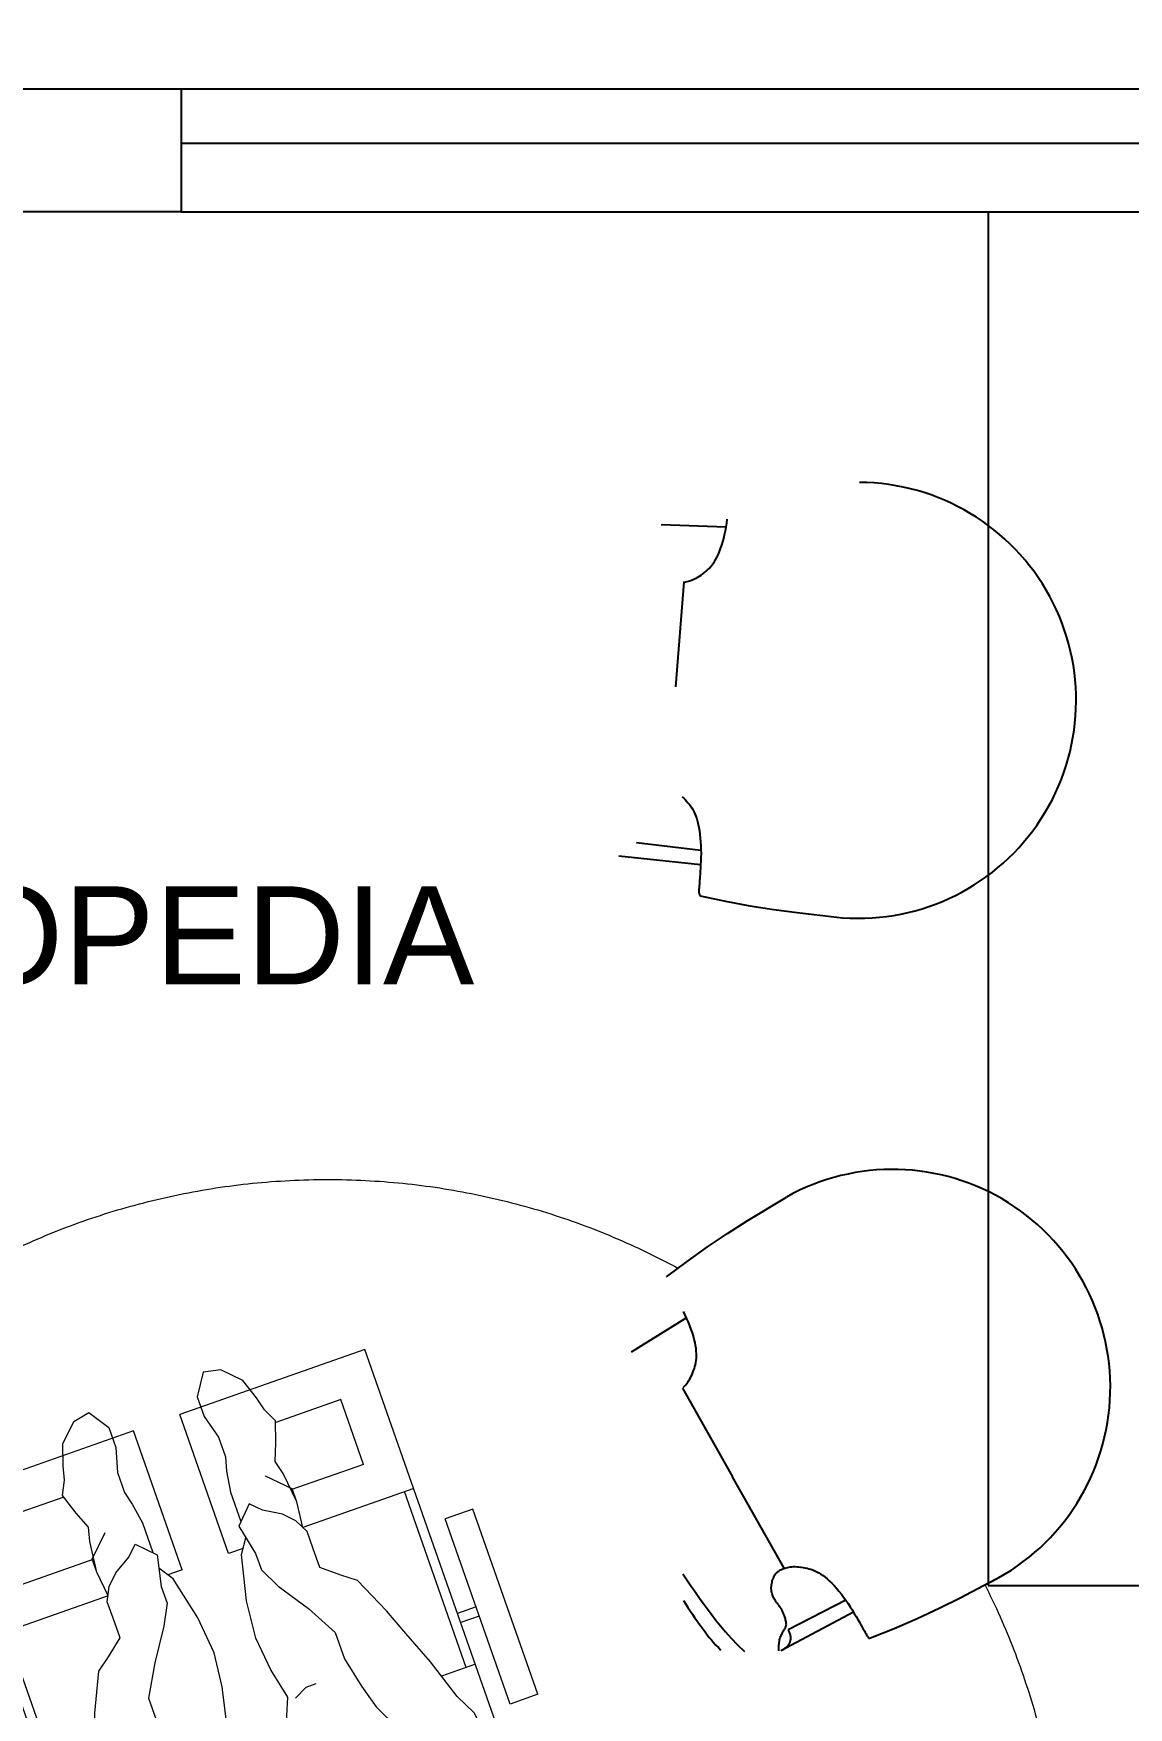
# Model space of a CAD drawing. Extents: x -62916 to 126930, y -44595 to 9525.
# Drawn here: x -16642 to -15526, y -21020 to -19314 of the extents above; entities that cross this region are included whole.
import ezdxf

# ---------------------------------------------------------------- set-up
doc = ezdxf.new("R2010")
doc.units = 0
doc.header["$LTSCALE"] = 1000
doc.header["$MEASUREMENT"] = 0
doc.linetypes.add('TRAZOS2', pattern=[0.375, 0.25, -0.125])
for name, color, linetype in [('ALZADO', 7, 'CONTINUOUS'), ('AREA', 1, 'CONTINUOUS'), ('Mobiliario', 8, 'CONTINUOUS'), ('MURO', 2, 'CONTINUOUS')]:
    doc.layers.add(name, color=color, linetype=linetype)
doc.layers.add('CONCEP 2D', color=7, linetype='CONTINUOUS', lineweight=15)
doc.styles.add('STYLE1', font='Arial.ttf', dxfattribs={"width": 0.75})

# ---------------------------------------------------------------- blocks, each defined once
blk = doc.blocks.new('A$C7E0B66F5')
at = {"layer": 'CONCEP 2D'}
for p, q in [((0.7879, 1.3267), (0.5992, 1.2604)), ((0.9283, 0.9271), (0.7879, 1.3267)), ((0.7635, 1.2757), (0.697, 1.2524)), ((0.7867, 1.2097), (0.7635, 1.2757)), ((0.649, 1.1189), (0.5992, 1.2604)), ((0.5521, 1.2439), (0.3634, 1.1776)), ((0.6018, 1.1023), (0.5521, 1.2439)), ((0.7867, 1.2097), (0.7126, 1.1837)), ((0.5038, 0.778), (0.3634, 1.1776)), ((0.8377, 1.1852), (0.7246, 1.1455)), ((0.8912, 1.0026), (0.8282, 1.1819)), ((0.4809, 1.1764), (0.4144, 1.1531)), ((0.6701, 1.1694), (0.6594, 1.1468)), ((0.6837, 1.163), (0.6701, 1.1694)), ((0.704, 1.1589), (0.6837, 1.163)), ((0.8981, 1.1641), (0.8698, 1.1541)), ((0.9644, 0.9754), (0.8981, 1.1641)), ((0.4376, 1.087), (0.4144, 1.1531)), ((0.6594, 1.1468), (0.6765, 1.119)), ((0.7177, 1.1523), (0.704, 1.1589)), ((0.7291, 1.1412), (0.7177, 1.1523)), ((0.9361, 0.9654), (0.8698, 1.1541)), ((0.5472, 1.115), (0.5537, 1.1285)), ((0.5537, 1.1285), (0.5762, 1.1176)), ((0.6621, 1.1177), (0.6666, 1.135)), ((0.735, 1.1245), (0.7291, 1.1412)), ((0.5117, 1.1131), (0.4376, 1.087)), ((0.5339, 1.0991), (0.5472, 1.115)), ((0.5762, 1.1176), (0.5803, 1.0852)), ((0.6638, 1.1241), (0.649, 1.1189)), ((0.6673, 1.0706), (0.6621, 1.1177)), ((0.6765, 1.119), (0.6824, 1.1022)), ((0.742, 1.1045), (0.735, 1.1245)), ((0.5273, 1.0854), (0.5339, 1.0991)), ((0.5924, 1.0932), (0.5779, 1.1038)), ((0.6018, 1.1023), (0.587, 1.0971)), ((0.6177, 1.0532), (0.5924, 1.0932)), ((0.6824, 1.1022), (0.6995, 1.0857)), ((0.7634, 1.0968), (0.742, 1.1045)), ((0.7803, 1.0915), (0.7634, 1.0968)), ((0.5261, 1.0757), (0.4131, 1.036)), ((0.5253, 1.0696), (0.5273, 1.0854)), ((0.5803, 1.0852), (0.5862, 1.0684)), ((0.6995, 1.0857), (0.7303, 1.0627)), ((0.8101, 1.0605), (0.7803, 1.0915)), ((0.5312, 1.0529), (0.5253, 1.0696)), ((0.5862, 1.0684), (0.5831, 1.0448)), ((0.6769, 1.0325), (0.6673, 1.0706)), ((0.7303, 1.0627), (0.7577, 1.0384)), ((0.8296, 1.0373), (0.8101, 1.0605)), ((0.9013, 1.0645), (0.8824, 1.0579)), ((0.5383, 1.0329), (0.5312, 1.0529)), ((0.5831, 1.0448), (0.5736, 1.0076)), ((0.6341, 1.0175), (0.6177, 1.0532)), ((0.9046, 1.055), (0.8857, 1.0484)), ((0.4855, 0.8601), (0.4225, 1.0394)), ((0.5264, 1.0135), (0.5383, 1.0329)), ((0.692, 1.0003), (0.6769, 1.0325)), ((0.7577, 1.0384), (0.7671, 1.0115)), ((0.8548, 1.0085), (0.8296, 1.0373)), ((0.5165, 0.9988), (0.5264, 1.0135)), ((0.5736, 1.0076), (0.5673, 0.9716)), ((0.6424, 0.9829), (0.6341, 1.0175)), ((0.7671, 1.0115), (0.7844, 0.9837)), ((0.8684, 0.9907), (0.8548, 1.0085)), ((0.4075, 0.9917), (0.3792, 0.9817)), ((0.4738, 0.803), (0.4075, 0.9917)), ((0.5126, 0.956), (0.5165, 0.9988)), ((0.7093, 0.9724), (0.692, 1.0003)), ((0.9006, 1.006), (0.866, 0.9938)), ((0.8822, 0.973), (0.8684, 0.9907)), ((0.4455, 0.793), (0.3792, 0.9817)), ((0.6464, 0.9502), (0.6424, 0.9829)), ((0.7172, 0.9715), (0.7281, 0.9828)), ((0.7281, 0.9828), (0.7382, 0.9863)), ((0.7844, 0.9837), (0.7994, 0.9627)), ((0.8993, 0.9564), (0.8822, 0.973)), ((0.9644, 0.9754), (0.9361, 0.9654)), ((0.512, 0.9257), (0.5126, 0.956)), ((0.5673, 0.9716), (0.5768, 0.9446)), ((0.7085, 0.9534), (0.7093, 0.9724)), ((0.7994, 0.9627), (0.822, 0.9406)), ((0.9109, 0.9341), (0.8993, 0.9564)), ((0.5768, 0.9446), (0.5807, 0.9121)), ((0.6252, 0.9466), (0.6151, 0.9431)), ((0.6408, 0.9446), (0.6252, 0.9466)), ((0.6589, 0.936), (0.6464, 0.9502)), ((0.7091, 0.9387), (0.6676, 0.9241)), ((0.7102, 0.9163), (0.7085, 0.9534)), ((0.8291, 0.9204), (0.822, 0.9406)), ((0.822, 0.9406), (0.8358, 0.9228)), ((0.5103, 0.8874), (0.512, 0.9257)), ((0.6808, 0.906), (0.6589, 0.936)), ((0.8358, 0.9228), (0.8518, 0.9096)), ((0.92, 0.9297), (0.9109, 0.9341)), ((0.937, 0.9245), (0.92, 0.9297)), ((0.9464, 0.8977), (0.937, 0.9245)), ((0.981, 0.9282), (0.9527, 0.9182)), ((1.1799, 0.3621), (0.981, 0.9282)), ((0.4579, 0.9087), (0.439, 0.902)), ((0.5807, 0.9121), (0.5822, 0.8864)), ((0.6926, 0.8725), (0.6808, 0.906)), ((0.7219, 0.8828), (0.7102, 0.9163)), ((0.8533, 0.8837), (0.8291, 0.9204)), ((0.8518, 0.9096), (0.8737, 0.8796)), ((1.1516, 0.3522), (0.9527, 0.9182)), ((0.4612, 0.8992), (0.4423, 0.8926)), ((0.5108, 0.8651), (0.5103, 0.8874)), ((0.9597, 0.8383), (0.9464, 0.8977)), ((1.0353, 0.8943), (1.0258, 0.891)), ((1.1916, 0.4192), (1.0258, 0.891)), ((1.201, 0.4226), (1.0353, 0.8943)), ((0.5822, 0.8864), (0.5783, 0.855)), ((0.6998, 0.8411), (0.6926, 0.8725)), ((0.7359, 0.8538), (0.7219, 0.8828)), ((0.8639, 0.8535), (0.8533, 0.8837)), ((0.8737, 0.8796), (0.8704, 0.8672)), ((0.5107, 0.8689), (0.4761, 0.8568)), ((0.5112, 0.8426), (0.5108, 0.8651)), ((0.5854, 0.8348), (0.5783, 0.855)), ((0.5783, 0.855), (0.5787, 0.8324)), ((0.7463, 0.8348), (0.7359, 0.8538)), ((0.8769, 0.831), (0.8639, 0.8535)), ((0.8704, 0.8672), (0.8742, 0.8459)), ((0.5082, 0.8189), (0.5112, 0.8426)), ((0.7035, 0.8198), (0.6998, 0.8411)), ((0.8742, 0.8459), (0.8827, 0.8)), ((0.9672, 0.7846), (0.9597, 0.8383)), ((1.1161, 0.3927), (0.9598, 0.8377)), ((0.513, 0.7943), (0.5082, 0.8189)), ((0.5787, 0.8324), (0.5745, 0.8121)), ((0.5895, 0.791), (0.5854, 0.8348)), ((0.7141, 0.7897), (0.7035, 0.8198)), ((0.7569, 0.8047), (0.7463, 0.8348)), ((0.4738, 0.803), (0.4455, 0.793)), ((0.5745, 0.8121), (0.5762, 0.7751)), ((0.7343, 0.8006), (0.7569, 0.8047)), ((0.4987, 0.7705), (0.5087, 0.7852)), ((0.5087, 0.7852), (0.513, 0.7943)), ((0.6001, 0.7608), (0.5895, 0.791)), ((0.7343, 0.8006), (0.7141, 0.7897)), ((0.8827, 0.8), (0.8924, 0.7619)), ((0.5081, 0.7437), (0.4987, 0.7705)), ((0.5762, 0.7751), (0.5864, 0.7674)), ((0.9859, 0.7421), (0.9672, 0.7846)), ((0.4904, 0.7558), (0.4621, 0.7459)), ((0.6893, 0.1897), (0.4904, 0.7558)), ((0.5864, 0.7674), (0.5969, 0.7485)), ((0.604, 0.7351), (0.6001, 0.7608)), ((0.8924, 0.7619), (0.8982, 0.7451)), ((0.661, 0.1798), (0.4621, 0.7459)), ((0.5349, 0.689), (0.5081, 0.7437)), ((0.5969, 0.7485), (0.6189, 0.7073)), ((0.8982, 0.7451), (0.9053, 0.7251)), ((1.0043, 0.711), (0.9859, 0.7421)), ((0.8784, 0.7269), (0.8672, 0.7268)), ((0.8941, 0.7248), (0.8784, 0.7269)), ((0.9053, 0.7251), (0.8941, 0.7248)), ((0.6189, 0.7073), (0.6352, 0.6716)), ((1.0027, 0.6728), (1.0043, 0.711)), ((0.4503, 0.6887), (0.4409, 0.6854)), ((0.6067, 0.2137), (0.4409, 0.6854)), ((0.6161, 0.217), (0.4503, 0.6887)), ((0.5626, 0.6424), (0.5349, 0.689)), ((0.6916, 0.2435), (0.5352, 0.6885)), ((0.6352, 0.6716), (0.6411, 0.6548)), ((0.9865, 0.6444), (1.0027, 0.6728)), ((1.1448, 0.6731), (1.1165, 0.6631)), ((1.1481, 0.6636), (1.1448, 0.6731)), ((0.6411, 0.6548), (0.6481, 0.6348)), ((0.6571, 0.6416), (0.668, 0.653)), ((0.668, 0.653), (0.6769, 0.6599)), ((1.1071, 0.6598), (1.0788, 0.6499)), ((1.1104, 0.6504), (1.0821, 0.6404)), ((1.1481, 0.6636), (1.1198, 0.6537)), ((0.5746, 0.5975), (0.5626, 0.6424)), ((0.6481, 0.6348), (0.6571, 0.6416)), ((0.8039, 0.6328), (0.785, 0.6262)), ((0.9677, 0.6228), (0.9865, 0.6444)), ((1.0505, 0.6399), (1.0316, 0.6333)), ((0.8327, 0.6111), (0.8294, 0.6205)), ((1.0332, 0.6286), (0.9116, 0.5858)), ((0.9477, 0.6044), (0.9677, 0.6228)), ((1.0538, 0.6305), (1.0349, 0.6239)), ((0.5797, 0.5618), (0.5746, 0.5975)), ((0.7761, 0.5912), (0.7728, 0.6007)), ((0.8959, 0.6121), (0.8582, 0.5989)), ((0.9116, 0.5858), (0.9477, 0.6044)), ((1.0498, 0.5814), (0.9171, 0.5348)), ((0.7638, 0.5657), (0.7261, 0.5525)), ((1.057, 0.5309), (1.0404, 0.5781)), ((0.6048, 0.533), (0.5797, 0.5618)), ((0.6353, 0.521), (0.6048, 0.533)), ((1.0664, 0.5342), (1.0475, 0.5276)), ((0.7303, 0.5221), (0.6087, 0.4794)), ((0.6635, 0.5159), (0.6353, 0.521)), ((0.6906, 0.514), (0.6635, 0.5159)), ((0.7303, 0.5221), (0.6906, 0.514)), ((1.0973, 0.3861), (1.0475, 0.5276)), ((0.607, 0.4841), (0.5882, 0.4775)), ((0.758, 0.4789), (0.6253, 0.4322)), ((0.5599, 0.4675), (0.5316, 0.4576)), ((0.6103, 0.4747), (0.5915, 0.4681)), ((0.5221, 0.4543), (0.4938, 0.4443)), ((0.4971, 0.4349), (0.4938, 0.4443)), ((0.5254, 0.4449), (0.4971, 0.4349)), ((0.5632, 0.4581), (0.5349, 0.4482)), ((0.6513, 0.3884), (0.6347, 0.4355)), ((1.201, 0.4226), (1.1916, 0.4192)), ((1.1161, 0.3927), (1.0973, 0.3861)), ((0.6607, 0.3917), (0.6418, 0.3851)), ((0.7104, 0.2502), (0.6607, 0.3917)), ((1.1799, 0.3621), (1.1516, 0.3522)), ((0.7104, 0.2502), (0.6916, 0.2435)), ((0.6161, 0.217), (0.6067, 0.2137)), ((0.6893, 0.1897), (0.661, 0.1798))]:
    blk.add_line(p, q, dxfattribs=at)
for points in [[(0.7185, 1.1714), (0.7045, 1.2004), (0.6965, 1.2126), (0.6973, 1.2317), (0.6969, 1.2542), (0.6855, 1.2652), (0.6774, 1.2774), (0.6636, 1.2952), (0.641, 1.3061), (0.623, 1.3036), (0.6168, 1.2787), (0.6239, 1.2586), (0.6386, 1.2375), (0.6457, 1.2174), (0.647, 1.2028), (0.6509, 1.1815), (0.6615, 1.1514)], [(0.5147, 1.0998), (0.5075, 1.1311), (0.5062, 1.1457), (0.4935, 1.1601), (0.4797, 1.1779), (0.4818, 1.1936), (0.4804, 1.2082), (0.4801, 1.2307), (0.491, 1.2534), (0.5066, 1.2627), (0.5269, 1.2472), (0.534, 1.227), (0.5357, 1.2013), (0.5428, 1.1812), (0.5508, 1.169), (0.5611, 1.15), (0.5717, 1.1198)], [(0.7246, 1.1455), (0.7185, 1.1714), (0.7138, 1.1848), (0.6865, 1.1978)], [(0.5261, 1.0757), (0.5147, 1.0998), (0.51, 1.1132), (0.5231, 1.1404)]]:
    blk.add_lwpolyline(points, dxfattribs=at)
at = {"layer": 'CONCEP 2D', "linetype": 'TRAZOS2', "ltscale": 250}
blk.add_circle((0.75, 0.75), 0.75, dxfattribs=at)
at = {"layer": 'CONCEP 2D'}
for centre, radius, start, end in [((0.811, 0.5823), 0.07, 19.36, 199.36), ((0.8105, 0.6139), 0.02, 19.36, 109.36), ((0.7916, 0.6073), 0.02, 109.36, 199.36), ((0.8222, 0.5504), 0.0962, 178.7503, 39.9697), ((0.8516, 0.6177), 0.02, 199.36, 289.36), ((0.7572, 0.5846), 0.02, 289.36, 19.36)]:
    blk.add_arc(centre, radius, start, end, dxfattribs=at)

msp = doc.modelspace()

# ---------------------------------------------------------------- linework, layer by layer
at = {"layer": 'ALZADO', "ltscale": 0.5}
for p, q in [((-16491.7, -19425.4), (-13376.7, -19425.4)), ((-16491.7, -19495.4), (-13446.7, -19495.4))]:
    msp.add_line(p, q, dxfattribs=at)
at = {"layer": 'MURO', "ltscale": 0.5}
for p, q in [((-16491.7, -19370.4), (-16491.7, -19495.4)), ((-16491.7, -19495.4), (-17906.7, -19495.4))]:
    msp.add_line(p, q, dxfattribs=at)
msp.add_lwpolyline([(-13376.7, -18000.4), (-13376.7, -19370.4), (-16656.7, -19370.4), (-16656.7, -17020.4), (-21226.7, -17020.4)], dxfattribs=at)

# ---------------------------------------------------------------- block references
at = {"layer": 'CONCEP 2D', "xscale": 1000, "yscale": 1000, "zscale": 1000}
msp.add_blockref('A$C7E0B66F5', (-17092.4, -21981.6), dxfattribs=at)

# ---------------------------------------------------------------- texts
at = {"layer": 'AREA', "color": 3, "style": 'STYLE1'}
msp.add_text('ORTOPEDIA', height=100, dxfattribs=at).set_placement((-17015.5, -20282.8))

# ---------------------------------------------------------------- wipeouts: each hides what was drawn before it
at = {"ltscale": 0.5}
msp.add_wipeout([(-15931.2, -19771.7), (-15932.9, -19789.1), (-15934.2, -19802.4), (-15976, -19800.2), (-16020.2, -19798.3), (-16023.9, -19790.7), (-16027.2, -19786.2), (-16029, -19784.5), (-16032.1, -19783), (-16034.1, -19782.4), (-16036.5, -19782.1), (-16039.5, -19781.9), (-16041.9, -19782.1), (-16045.2, -19782.9), (-16048, -19784.2), (-16050.7, -19786.1), (-16052.7, -19787.9), (-16056.7, -19792.3), (-16061, -19798.9), (-16064.7, -19804.9), (-16069, -19813.9), (-16072.4, -19822.8), (-16074.7, -19829.2), (-16077.2, -19837.5), (-16079.1, -19844.4), (-16080.4, -19851.6), (-16083.9, -19869.6), (-16087.3, -19891.8), (-16092.6, -19930.8), (-16097, -19973.7), (-16098.7, -20016.3), (-16099.6, -20065), (-16098.2, -20100.9), (-16093.8, -20124.7), (-16091.6, -20133.2), (-16085.9, -20149.4), (-16081.1, -20155.4), (-16076.5, -20159.8), (-16069.6, -20163.6), (-16065.3, -20163.6), (-16059.9, -20163.1), (-16055.1, -20160.5), (-16051.1, -20156.2), (-16048.7, -20151.9), (-15962.1, -20160.8), (-15963.1, -20176.1), (-15963.8, -20186.5), (-15963.8, -20189.6), (-15963.6, -20190.5), (-15963.3, -20191.2), (-15962.6, -20192.6), (-15911.8, -20202.7), (-15887.4, -20206.5), (-15840.6, -20212.2), (-15817.4, -20214.8), (-15794.2, -20215.2), (-15770.8, -20213.4), (-15755.5, -20210.6), (-15730.2, -20204), (-15714.5, -20197.5), (-15698.2, -20190.4), (-15676.8, -20177), (-15657.2, -20162.7), (-15639.4, -20145.1), (-15625.1, -20128.2), (-15611.3, -20108.1), (-15600.7, -20088.9), (-15592.4, -20069.6), (-15586.3, -20049.2), (-15582.1, -20029.2), (-15579.5, -20008.2), (-15578.9, -19985.2), (-15582, -19963.1), (-15585.5, -19938.4), (-15593.7, -19915.8), (-15602.5, -19893.7), (-15615, -19872.5), (-15627.2, -19855.7), (-15641.3, -19838.8), (-15663.3, -19818.9), (-15681.2, -19805.9), (-15701.6, -19794.3), (-15722.5, -19785.9), (-15744.2, -19778.6), (-15762.6, -19774.5), (-15783.6, -19772.2), (-15822.8, -19769.7), (-15862.4, -19768.8), (-15896.9, -19769.6), (-15929.6, -19771.3), (-15930.1, -19771.3), (-15930.7, -19771.5), (-15930.9, -19771.7)], dxfattribs=at).dxf.layer = 'Mobiliario'

# ---------------------------------------------------------------- next in the draw order: linework, layer by layer
at = {"layer": 'Mobiliario', "ltscale": 0.5}
for p, q in [((-15936.1, -19816.9), (-16002.2, -19814.3)), ((-15937.6, -19824.5), (-15936.8, -19820.6)), ((-15936.8, -19820.6), (-15936.1, -19816.7)), ((-15936.1, -19816.7), (-15935.5, -19812.7)), ((-15935.5, -19812.7), (-15934.9, -19808.7)), ((-15942.8, -19841.5), (-15941.7, -19838.4)), ((-15941.7, -19838.4), (-15940.6, -19835.2)), ((-15940.6, -19835.2), (-15939.5, -19831.8)), ((-15939.5, -19831.8), (-15938.5, -19828.2)), ((-15938.5, -19828.2), (-15937.6, -19824.5)), ((-15953.5, -19858.9), (-15952, -19857.3)), ((-15952, -19857.3), (-15950.6, -19855.6)), ((-15950.6, -19855.6), (-15949.2, -19853.7)), ((-15949.2, -19853.7), (-15947.9, -19851.7)), ((-15947.9, -19851.7), (-15946.6, -19849.5)), ((-15946.6, -19849.5), (-15945.3, -19847)), ((-15945.3, -19847), (-15944, -19844.4)), ((-15944, -19844.4), (-15942.8, -19841.5)), ((-15979.3, -19872.8), (-15987.8, -19979.6)), ((-15979.8, -19872.8), (-15978.5, -19872.7)), ((-15978.5, -19872.7), (-15977.2, -19872.5)), ((-15977.2, -19872.5), (-15975.9, -19872.2)), ((-15975.9, -19872.2), (-15974.5, -19871.9)), ((-15974.5, -19871.9), (-15973, -19871.5)), ((-15973, -19871.5), (-15971.5, -19870.9)), ((-15971.5, -19870.9), (-15970, -19870.3)), ((-15970, -19870.3), (-15968.4, -19869.6)), ((-15968.4, -19869.6), (-15966.7, -19868.7)), ((-15966.7, -19868.7), (-15965, -19867.8)), ((-15965, -19867.8), (-15963.3, -19866.7)), ((-15963.3, -19866.7), (-15961.6, -19865.6)), ((-15961.6, -19865.6), (-15959.9, -19864.4)), ((-15959.9, -19864.4), (-15958.2, -19863.1)), ((-15958.2, -19863.1), (-15956.6, -19861.8)), ((-15956.6, -19861.8), (-15955, -19860.4)), ((-15955, -19860.4), (-15953.5, -19858.9)), ((-15980.9, -20091.6), (-15979.3, -20093)), ((-15979.3, -20093), (-15977.9, -20094.5)), ((-15977.9, -20094.5), (-15976.4, -20096)), ((-15976.4, -20096), (-15975, -20097.6)), ((-15975, -20097.6), (-15973.7, -20099.2)), ((-15973.7, -20099.2), (-15972.4, -20100.9)), ((-15972.4, -20100.9), (-15971.2, -20102.7)), ((-15971.2, -20102.7), (-15970, -20104.6)), ((-15970, -20104.6), (-15969, -20106.7)), ((-15969, -20106.7), (-15967.9, -20108.9)), ((-15967.9, -20108.9), (-15967, -20111.3)), ((-15967, -20111.3), (-15966.1, -20113.9)), ((-15966.1, -20113.9), (-15965.3, -20116.7)), ((-15965.3, -20116.7), (-15964.6, -20119.7)), ((-15964.6, -20119.7), (-15963.9, -20122.9)), ((-15963.9, -20122.9), (-15963.3, -20126.3)), ((-15963.3, -20126.3), (-15962.8, -20129.9)), ((-15962.8, -20129.9), (-15962.4, -20133.6)), ((-15961.8, -20146.3), (-16027.6, -20138.5)), ((-15962.4, -20133.6), (-15962.1, -20137.4)), ((-15962.1, -20137.4), (-15961.9, -20141.3)), ((-15961.9, -20141.3), (-15961.8, -20145.3)), ((-15961.8, -20145.3), (-15961.7, -20149.3)), ((-15962.1, -20160.8), (-16045.6, -20152.2)), ((-15962.3, -20164.4), (-15962.5, -20167.7)), ((-15962.1, -20160.9), (-15962.3, -20164.4)), ((-15961.9, -20157.2), (-15962.1, -20160.9)), ((-15961.8, -20153.3), (-15961.9, -20157.2)), ((-15961.7, -20149.3), (-15961.8, -20153.3)), ((-15963.4, -20181.1), (-15963.5, -20182.1)), ((-15963.3, -20178.6), (-15963.4, -20179.9)), ((-15963.4, -20179.9), (-15963.4, -20181.1)), ((-15963.1, -20177), (-15963.3, -20178.6)), ((-15963, -20175.2), (-15963.1, -20177)), ((-15962.9, -20173.1), (-15963, -20175.2)), ((-15962.7, -20170.6), (-15962.9, -20173.1)), ((-15962.5, -20167.7), (-15962.7, -20170.6)), ((-15963.8, -20186.8), (-15963.9, -20187.4)), ((-15963.9, -20187.4), (-15963.9, -20188)), ((-15963.9, -20188), (-15963.9, -20188.6)), ((-15963.9, -20188.6), (-15963.8, -20189.1)), ((-15963.7, -20184.7), (-15963.8, -20185.4)), ((-15963.8, -20185.4), (-15963.8, -20186.1)), ((-15963.8, -20186.1), (-15963.8, -20186.8)), ((-15963.8, -20189.1), (-15963.8, -20189.6)), ((-15963.8, -20189.6), (-15963.7, -20190.1)), ((-15963.6, -20183), (-15963.7, -20183.9)), ((-15963.7, -20183.9), (-15963.7, -20184.7)), ((-15963.7, -20190.1), (-15963.6, -20190.5)), ((-15963.5, -20182.1), (-15963.6, -20183)), ((-15963.6, -20190.5), (-15963.4, -20191)), ((-15963.4, -20191), (-15963.2, -20191.5)), ((-15963.2, -20191.5), (-15962.9, -20192.1)), ((-15962.9, -20192.1), (-15962.6, -20192.6)), ((-15962.6, -20192.6), (-15936.9, -20198.1)), ((-15936.9, -20198.1), (-15911.8, -20202.7)), ((-15911.8, -20202.7), (-15887.4, -20206.5)), ((-15887.4, -20206.5), (-15863.8, -20209.6)), ((-15863.8, -20209.6), (-15817.4, -20214.8))]:
    msp.add_line(p, q, dxfattribs=at)
msp.add_arc((-15801.3, -19993.3), 222.1, 265.8366, 89.7274, dxfattribs=at)

# ---------------------------------------------------------------- next in the draw order: wipeouts: each hides what was drawn before it
at = {"ltscale": 0.5}
msp.add_wipeout([(-15790.5, -20949.1), (-15799.4, -20934.1), (-15806.2, -20922.5), (-15843.2, -20942.3), (-15882.4, -20962.6), (-15882.5, -20971.1), (-15883.6, -20976.6), (-15884.6, -20978.9), (-15886.8, -20981.5), (-15888.4, -20982.9), (-15890.3, -20984.2), (-15893, -20985.6), (-15895.2, -20986.5), (-15898.5, -20987.1), (-15901.6, -20987.1), (-15904.9, -20986.6), (-15907.5, -20985.8), (-15913, -20983.5), (-15919.7, -20979.4), (-15925.5, -20975.5), (-15933.3, -20969.1), (-15940.1, -20962.5), (-15944.9, -20957.7), (-15950.7, -20951.2), (-15955.3, -20945.8), (-15959.5, -20939.8), (-15970.2, -20925), (-15982.7, -20906.3), (-16004, -20873.1), (-16026.1, -20836.2), (-16045.7, -20798.3), (-16067.1, -20754.5), (-16081, -20721.3), (-16087.1, -20697.9), (-16088.6, -20689.3), (-16090.4, -20672.2), (-16088.6, -20664.7), (-16086.2, -20658.8), (-16081.5, -20652.4), (-16077.7, -20650.6), (-16072.6, -20648.8), (-16067.1, -20649.1), (-16061.7, -20651.4), (-16057.6, -20654.2), (-15983, -20609.5), (-15990.3, -20596.1), (-15995.4, -20587), (-15996.7, -20584.2), (-15996.9, -20583.2), (-15997, -20582.5), (-15996.9, -20580.9), (-15955.1, -20550.3), (-15934.6, -20536.6), (-15894.6, -20511.6), (-15874.7, -20499.5), (-15853.8, -20489.2), (-15831.9, -20481), (-15816.8, -20477.1), (-15791, -20472.4), (-15774.1, -20471.7), (-15756.3, -20471.2), (-15731.2, -20474.3), (-15707.4, -20479), (-15683.9, -20487.4), (-15663.8, -20496.6), (-15642.8, -20509.1), (-15625.1, -20522), (-15609.4, -20536), (-15595.2, -20551.9), (-15583, -20568.2), (-15571.7, -20586.2), (-15561.5, -20606.7), (-15554.9, -20628.1), (-15547.6, -20652), (-15545.5, -20675.9), (-15544.2, -20699.6), (-15546.5, -20724.2), (-15550.5, -20744.5), (-15556.1, -20765.8), (-15567.6, -20793.1), (-15578.4, -20812.5), (-15591.9, -20831.6), (-15607.3, -20848.1), (-15623.9, -20863.9), (-15638.9, -20875.3), (-15657, -20886.3), (-15691.4, -20905.1), (-15726.9, -20922.7), (-15758.5, -20936.5), (-15788.9, -20948.8), (-15789.4, -20949), (-15789.9, -20949.1), (-15790.3, -20949.1)], dxfattribs=at).dxf.layer = 'Mobiliario'

# ---------------------------------------------------------------- next in the draw order: linework, layer by layer
at = {"layer": 'Mobiliario', "ltscale": 0.5}
for p, q in [((-15668.8, -19495.4), (-15668.8, -20895.4)), ((-15668.8, -19495.4), (-15668.8, -20895.4)), ((-15914.5, -20523.7), (-15874.7, -20499.5)), ((-15955.1, -20550.3), (-15934.6, -20536.6)), ((-15934.6, -20536.6), (-15914.5, -20523.7)), ((-15975.9, -20565.1), (-15955.1, -20550.3)), ((-15996.9, -20580.9), (-15975.9, -20565.1)), ((-15976.5, -20622.6), (-16032.8, -20657.5)), ((-15977.8, -20619.8), (-15979.5, -20616.2)), ((-15976.1, -20623.5), (-15977.8, -20619.8)), ((-15974.5, -20627.1), (-15976.1, -20623.5)), ((-15973, -20630.8), (-15974.5, -20627.1)), ((-15971.7, -20634.4), (-15973, -20630.8)), ((-15970.5, -20637.9), (-15971.7, -20634.4)), ((-15969.5, -20641.3), (-15970.5, -20637.9)), ((-15968.6, -20644.6), (-15969.5, -20641.3)), ((-15967.8, -20647.8), (-15968.6, -20644.6)), ((-15967.2, -20650.9), (-15967.8, -20647.8)), ((-15966.8, -20653.8), (-15967.2, -20650.9)), ((-15966.5, -20656.5), (-15966.8, -20653.8)), ((-15966.3, -20659.1), (-15966.5, -20656.5)), ((-15966.3, -20661.5), (-15966.3, -20659.1)), ((-15969.2, -20676.3), (-15968.5, -20674.3)), ((-15968.5, -20674.3), (-15967.9, -20672.3)), ((-15967.9, -20672.3), (-15967.4, -20670.3)), ((-15967.4, -20670.3), (-15967, -20668.2)), ((-15967, -20668.2), (-15966.6, -20666)), ((-15966.6, -20666), (-15966.4, -20663.8)), ((-15966.4, -20663.8), (-15966.3, -20661.5)), ((-15980, -20693.6), (-15979, -20692.7)), ((-15979, -20692.7), (-15978.1, -20691.7)), ((-15978.1, -20691.7), (-15977.1, -20690.7)), ((-15977.1, -20690.7), (-15976.2, -20689.5)), ((-15976.2, -20689.5), (-15975.2, -20688.2)), ((-15975.2, -20688.2), (-15974.3, -20686.8)), ((-15974.3, -20686.8), (-15973.4, -20685.3)), ((-15973.4, -20685.3), (-15972.4, -20683.7)), ((-15972.4, -20683.7), (-15971.6, -20682)), ((-15971.6, -20682), (-15970.7, -20680.2)), ((-15970.7, -20680.2), (-15969.9, -20678.3)), ((-15969.9, -20678.3), (-15969.2, -20676.3)), ((-15980.6, -20694.1), (-15929.7, -20784.6)), ((-15876.8, -20877.8), (-15929.7, -20784.6)), ((-15883.4, -20881.2), (-15882.5, -20880.6)), ((-15882.5, -20880.6), (-15881.6, -20880)), ((-15881.6, -20880), (-15880.6, -20879.4)), ((-15880.6, -20879.4), (-15879.5, -20878.9)), ((-15879.5, -20878.9), (-15878.4, -20878.4)), ((-15878.4, -20878.4), (-15877.3, -20878)), ((-15877.3, -20878), (-15876.1, -20877.6)), ((-15876.1, -20877.6), (-15874.8, -20877.2)), ((-15874.8, -20877.2), (-15873.5, -20876.9)), ((-15873.5, -20876.9), (-15872.1, -20876.6)), ((-15872.1, -20876.6), (-15870.6, -20876.4)), ((-15870.6, -20876.4), (-15869, -20876.2)), ((-15869, -20876.2), (-15867.3, -20876.1)), ((-15867.3, -20876.1), (-15865.6, -20876.1)), ((-15865.6, -20876.1), (-15863.7, -20876.2)), ((-15863.7, -20876.2), (-15861.8, -20876.3)), ((-15861.8, -20876.3), (-15859.8, -20876.6)), ((-15859.8, -20876.6), (-15857.7, -20876.9)), ((-15857.7, -20876.9), (-15855.7, -20877.2)), ((-15855.7, -20877.2), (-15853.6, -20877.7)), ((-15853.6, -20877.7), (-15851.6, -20878.2)), ((-15851.6, -20878.2), (-15849.6, -20878.8)), ((-15849.6, -20878.8), (-15847.6, -20879.5)), ((-15847.6, -20879.5), (-15845.6, -20880.3)), ((-15845.6, -20880.3), (-15843.5, -20881.3)), ((-15980.1, -20883.5), (-15976.7, -20888.6)), ((-15976.7, -20888.6), (-15973.4, -20893.5)), ((-15973.4, -20893.5), (-15970, -20898.4)), ((-15890, -20897.3), (-15889.9, -20895.9)), ((-15890, -20898.7), (-15890, -20897.3)), ((-15889.9, -20895.9), (-15889.7, -20894.6)), ((-15889.7, -20894.6), (-15889.6, -20893.2)), ((-15889.6, -20893.2), (-15889.3, -20891.8)), ((-15889.3, -20891.8), (-15889, -20890.5)), ((-15889, -20890.5), (-15888.6, -20889.2)), ((-15888.6, -20889.2), (-15888.1, -20888)), ((-15888.1, -20888), (-15887.6, -20886.8)), ((-15887.6, -20886.8), (-15887.1, -20885.7)), ((-15887.1, -20885.7), (-15886.4, -20884.6)), ((-15886.4, -20884.6), (-15885.8, -20883.6)), ((-15885.8, -20883.6), (-15885, -20882.8)), ((-15885, -20882.8), (-15884.2, -20882)), ((-15884.2, -20882), (-15883.4, -20881.2)), ((-15843.5, -20881.3), (-15841.5, -20882.4)), ((-15841.5, -20882.4), (-15839.4, -20883.7)), ((-15839.4, -20883.7), (-15837.3, -20885.1)), ((-15837.3, -20885.1), (-15835.1, -20886.8)), ((-15835.1, -20886.8), (-15832.9, -20888.7)), ((-15832.9, -20888.7), (-15830.6, -20890.8)), ((-15830.6, -20890.8), (-15828.2, -20893.1)), ((-15828.2, -20893.1), (-15825.8, -20895.5)), ((-15825.8, -20895.5), (-15823.4, -20898.2)), ((-15697.5, -20907.8), (-15655.5, -20885.8)), ((-15668.8, -20895.4), (-14968.8, -20895.4)), ((-15668.8, -20895.4), (-14968.8, -20895.4)), ((-15979.7, -20910.6), (-15977.3, -20914.2)), ((-15977.3, -20914.2), (-15975, -20917.7)), ((-15970, -20898.4), (-15966.6, -20903.3)), ((-15966.6, -20903.3), (-15963.1, -20908.3)), ((-15963.1, -20908.3), (-15959.4, -20913.4)), ((-15959.4, -20913.4), (-15955.5, -20918.7)), ((-15889.9, -20900), (-15890, -20898.7)), ((-15889.8, -20901.3), (-15889.9, -20900)), ((-15889.6, -20902.5), (-15889.8, -20901.3)), ((-15889.3, -20903.7), (-15889.6, -20902.5)), ((-15888.9, -20904.9), (-15889.3, -20903.7)), ((-15888.5, -20906), (-15888.9, -20904.9)), ((-15888.1, -20907), (-15888.5, -20906)), ((-15887.5, -20908.1), (-15888.1, -20907)), ((-15886.9, -20909.1), (-15887.5, -20908.1)), ((-15886.3, -20910.1), (-15886.9, -20909.1)), ((-15885.6, -20911.1), (-15886.3, -20910.1)), ((-15884.9, -20912.2), (-15885.6, -20911.1)), ((-15884.1, -20913.2), (-15884.9, -20912.2)), ((-15883.3, -20914.4), (-15884.1, -20913.2)), ((-15882.5, -20915.5), (-15883.3, -20914.4)), ((-15814.1, -20910.3), (-15872.9, -20940.5)), ((-15823.4, -20898.2), (-15821, -20901)), ((-15821, -20901), (-15818.6, -20904)), ((-15818.6, -20904), (-15816.3, -20907.1)), ((-15816.3, -20907.1), (-15814, -20910.4)), ((-15814, -20910.4), (-15811.7, -20913.8)), ((-15811.7, -20913.8), (-15809.5, -20917.1)), ((-15718.9, -20918.4), (-15697.5, -20907.8)), ((-15975, -20917.7), (-15972.7, -20921.1)), ((-15972.7, -20921.1), (-15970.5, -20924.5)), ((-15970.5, -20924.5), (-15968.2, -20927.8)), ((-15968.2, -20927.8), (-15966, -20930.9)), ((-15966, -20930.9), (-15963.9, -20934)), ((-15955.5, -20918.7), (-15951.4, -20924.3)), ((-15951.4, -20924.3), (-15946.9, -20930.2)), ((-15946.9, -20930.2), (-15942, -20936.3)), ((-15881.7, -20916.7), (-15882.5, -20915.5)), ((-15880.9, -20917.9), (-15881.7, -20916.7)), ((-15880.1, -20919), (-15880.9, -20917.9)), ((-15806.2, -20922.5), (-15880.2, -20962)), ((-15879.4, -20920.2), (-15880.1, -20919)), ((-15878.7, -20921.4), (-15879.4, -20920.2)), ((-15878.1, -20922.6), (-15878.7, -20921.4)), ((-15877.5, -20923.8), (-15878.1, -20922.6)), ((-15877.1, -20925), (-15877.5, -20923.8)), ((-15876.6, -20926.1), (-15877.1, -20925)), ((-15876.2, -20927.2), (-15876.6, -20926.1)), ((-15875.9, -20928.3), (-15876.2, -20927.2)), ((-15875.6, -20929.3), (-15875.9, -20928.3)), ((-15875.4, -20930.4), (-15875.6, -20929.3)), ((-15875.1, -20931.3), (-15875.4, -20930.4)), ((-15875, -20932.2), (-15875.1, -20931.3)), ((-15809.5, -20917.1), (-15807.4, -20920.5)), ((-15807.4, -20920.5), (-15805.4, -20923.8)), ((-15805.4, -20923.8), (-15803.5, -20927)), ((-15803.5, -20927), (-15801.7, -20930)), ((-15801.7, -20930), (-15800.1, -20932.8)), ((-15764.6, -20939), (-15741.2, -20928.8)), ((-15741.2, -20928.8), (-15718.9, -20918.4)), ((-15963.9, -20934), (-15961.7, -20937)), ((-15961.7, -20937), (-15959.6, -20939.9)), ((-15959.6, -20939.9), (-15957.5, -20942.7)), ((-15957.5, -20942.7), (-15955.4, -20945.5)), ((-15955.4, -20945.5), (-15953.3, -20948.2)), ((-15953.3, -20948.2), (-15951.1, -20950.8)), ((-15942, -20936.3), (-15936.7, -20942.6)), ((-15936.7, -20942.6), (-15930.9, -20949.1)), ((-15930.9, -20949.1), (-15924.5, -20955.8)), ((-15881.2, -20949.6), (-15880.9, -20948.4)), ((-15880.9, -20948.4), (-15880.5, -20947.4)), ((-15880.5, -20947.4), (-15880.1, -20946.3)), ((-15880.1, -20946.3), (-15879.6, -20945.4)), ((-15879.6, -20945.4), (-15879.1, -20944.4)), ((-15879.1, -20944.4), (-15878.6, -20943.5)), ((-15878.6, -20943.5), (-15878.1, -20942.7)), ((-15878.1, -20942.7), (-15877.6, -20941.8)), ((-15877.6, -20941.8), (-15877.1, -20941)), ((-15877.1, -20941), (-15876.6, -20940.3)), ((-15876.6, -20940.3), (-15876.1, -20939.5)), ((-15876.1, -20939.5), (-15875.7, -20938.7)), ((-15875.7, -20938.7), (-15875.4, -20938)), ((-15875.4, -20938), (-15875.1, -20937.2)), ((-15875.1, -20937.2), (-15874.9, -20936.4)), ((-15874.8, -20933.1), (-15875, -20932.2)), ((-15874.9, -20936.4), (-15874.8, -20935.6)), ((-15874.8, -20934), (-15874.8, -20933.1)), ((-15874.7, -20934.8), (-15874.8, -20934)), ((-15874.8, -20935.6), (-15874.7, -20934.8)), ((-15872.1, -20941.7), (-15872.9, -20940.5)), ((-15871.5, -20942.9), (-15872.1, -20941.7)), ((-15871, -20943.9), (-15871.5, -20942.9)), ((-15870.7, -20944.8), (-15871, -20943.9)), ((-15870.4, -20945.7), (-15870.7, -20944.8)), ((-15870.3, -20946.5), (-15870.4, -20945.7)), ((-15870.2, -20947.2), (-15870.3, -20946.5)), ((-15870.1, -20947.9), (-15870.2, -20947.2)), ((-15870.2, -20949.8), (-15870.1, -20949.2)), ((-15870.1, -20948.6), (-15870.1, -20947.9)), ((-15870.1, -20949.2), (-15870.1, -20948.6)), ((-15800.1, -20932.8), (-15798.7, -20935.4)), ((-15798.7, -20935.4), (-15797.3, -20937.7)), ((-15797.3, -20937.7), (-15796.2, -20939.7)), ((-15796.2, -20939.7), (-15795.1, -20941.5)), ((-15795.1, -20941.5), (-15794.2, -20943.1)), ((-15794.2, -20943.1), (-15793.4, -20944.5)), ((-15793.4, -20944.5), (-15792.8, -20945.6)), ((-15792.8, -20945.6), (-15792.2, -20946.5)), ((-15792.2, -20946.5), (-15791.8, -20947.3)), ((-15791.8, -20947.3), (-15791.4, -20947.9)), ((-15791.4, -20947.9), (-15791.1, -20948.3)), ((-15791.1, -20948.3), (-15790.9, -20948.6)), ((-15790.9, -20948.6), (-15790.7, -20948.8)), ((-15790.7, -20948.8), (-15790.5, -20949)), ((-15790.5, -20949), (-15790.4, -20949)), ((-15790.4, -20949), (-15790.3, -20949.1)), ((-15790.3, -20949.1), (-15790.1, -20949.1)), ((-15790.1, -20949.1), (-15790, -20949.1)), ((-15790, -20949.1), (-15789.8, -20949.1)), ((-15789.8, -20949.1), (-15789.6, -20949.1)), ((-15789.6, -20949.1), (-15789.5, -20949)), ((-15789.5, -20949), (-15789.3, -20949)), ((-15789.3, -20949), (-15789.1, -20948.9)), ((-15789.1, -20948.9), (-15789, -20948.8)), ((-15789, -20948.8), (-15764.6, -20939)), ((-15951.1, -20950.8), (-15948.8, -20953.4)), ((-15948.8, -20953.4), (-15946.5, -20956)), ((-15946.5, -20956), (-15944, -20958.6)), ((-15944, -20958.6), (-15941.5, -20961.1)), ((-15924.5, -20955.8), (-15917.5, -20962.6)), ((-15882.4, -20958.9), (-15882.3, -20957.4)), ((-15882.4, -20960.3), (-15882.4, -20958.9)), ((-15882.4, -20961.9), (-15882.4, -20960.3)), ((-15882.3, -20957.4), (-15882.2, -20956)), ((-15882.2, -20956), (-15882.1, -20954.6)), ((-15882.1, -20954.6), (-15882, -20953.3)), ((-15882, -20953.3), (-15881.8, -20952)), ((-15881.8, -20952), (-15881.5, -20950.7)), ((-15881.5, -20950.7), (-15881.2, -20949.6)), ((-15878.7, -20961), (-15877.4, -20960.1)), ((-15877.4, -20960.1), (-15876.3, -20959.3)), ((-15876.3, -20959.3), (-15875.4, -20958.7)), ((-15875.4, -20958.7), (-15874.6, -20958.1)), ((-15874.6, -20958.1), (-15874, -20957.6)), ((-15874, -20957.6), (-15873.4, -20957.1)), ((-15873.4, -20957.1), (-15872.9, -20956.6)), ((-15872.9, -20956.6), (-15872.5, -20956.1)), ((-15872.5, -20956.1), (-15872.1, -20955.6)), ((-15872.1, -20955.6), (-15871.8, -20955.1)), ((-15871.8, -20955.1), (-15871.5, -20954.6)), ((-15871.5, -20954.6), (-15871.3, -20954.1)), ((-15871.3, -20954.1), (-15871, -20953.6)), ((-15871, -20953.6), (-15870.9, -20953.1)), ((-15870.9, -20953.1), (-15870.7, -20952.5)), ((-15870.7, -20952.5), (-15870.5, -20952)), ((-15870.5, -20952), (-15870.4, -20951.5)), ((-15870.4, -20951.5), (-15870.3, -20950.9)), ((-15870.3, -20950.9), (-15870.2, -20950.4)), ((-15870.2, -20950.4), (-15870.2, -20949.8))]:
    msp.add_line(p, q, dxfattribs=at)
msp.add_arc((-15766.4, -20693.4), 222.1, 295.2726, 119.1634, dxfattribs=at)

doc.saveas('drawing.dxf')
